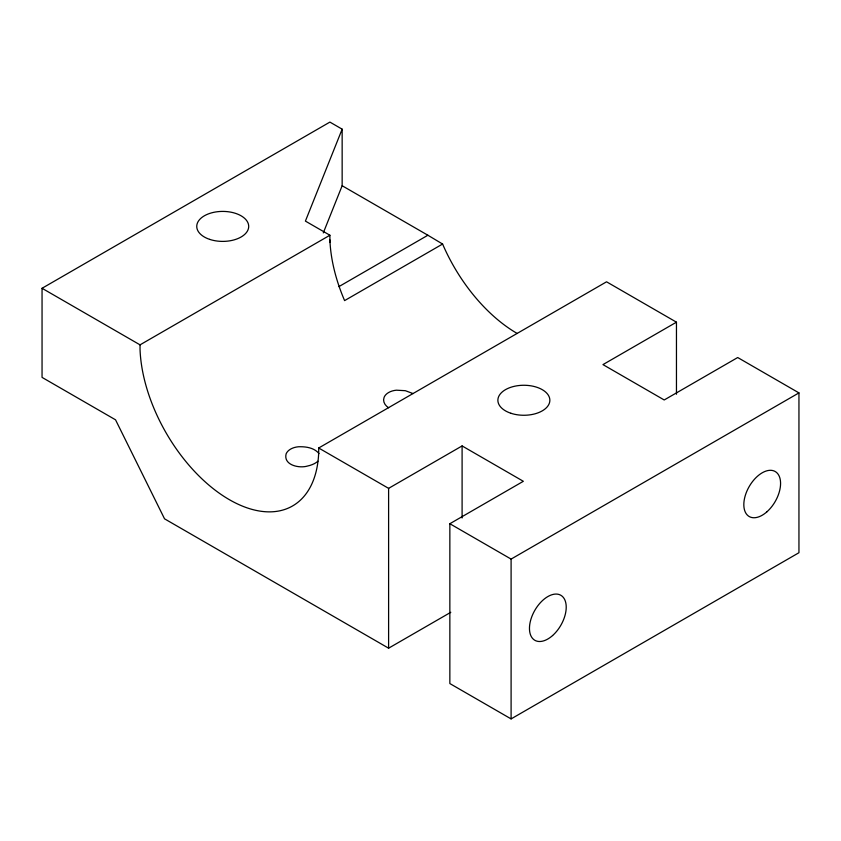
<?xml version="1.0" encoding="UTF-8"?>
<svg xmlns="http://www.w3.org/2000/svg" width="841" height="841" viewBox="0 0 841 841"><rect width="100%" height="100%" fill="white"/><g stroke="black" fill="none" stroke-linecap="round" stroke-linejoin="round"><path stroke-width="1.26" d="M329.903 242.471L329.903 235.238L305.409 221.099L342.15 129.167L329.903 122.092L42.05 288.284L42.05 377.388L115.543 419.817L164.542 518.823L388.605 648.19L450.797 612.29M323.291 232.915L342.15 185.735L342.15 129.167M42.05 288.284L140.037 344.852L329.903 235.238M338.912 286.613L427.89 235.238L442.597 244.037A126.455 73.009 60 0 0 517.226 333.488M442.597 244.037L344.6 300.605A126.455 73.009 60 0 1 329.903 239.874M140.037 344.852L140.037 349.488A126.455 73.009 60 0 0 229.372 499.68A126.455 73.009 60 0 0 318.697 452.637L318.697 448.001L606.55 281.809L676.458 322.177L676.458 394.229M318.697 448.001L388.605 488.358L462.098 445.93L523.344 481.294L449.851 523.722L449.851 683.554L511.097 718.908L798.95 552.716L798.95 392.894L737.704 357.53L664.211 399.969L602.965 364.605L676.458 322.177M449.851 523.722L511.097 559.086L798.95 392.894M413.11 393.599L405.341 390.697L396.374 390.192A17.188 11.164 7.2 0 0 384.127 397.267C382.403 401.357 385.083 405.646 388.605 407.748M342.15 185.735L427.89 235.238M319.023 453.593C314.156 447.633 305.661 446.487 298.376 446.771A17.188 11.164 7.2 0 0 286.129 453.835C283.207 465.073 299.007 468.542 307.343 466.082A17.188 8.505 -6.3 0 0 317.866 461.236M511.097 559.086L511.097 718.908M462.098 445.93L462.098 517.982M388.605 488.358L388.605 648.19M209.735 239.391A25.987 15.001 0 0 0 248.705 226.397A25.987 15.001 0 0 0 209.735 213.414A25.987 15.001 0 0 0 209.735 239.391M510.876 413.257A25.987 15.001 0 0 0 549.856 400.263A25.987 15.001 0 0 0 510.876 387.27A25.987 15.001 0 0 0 510.876 413.257M552.6 635.533A25.987 15.001 -60 0 0 560.842 595.281A25.987 15.001 -60 0 0 530.093 622.54A25.987 15.001 -60 0 0 552.6 635.533M766.96 511.77A25.987 15.001 -60 0 0 775.192 471.517A25.987 15.001 -60 0 0 744.453 498.776A25.987 15.001 -60 0 0 766.96 511.77"/></g></svg>
